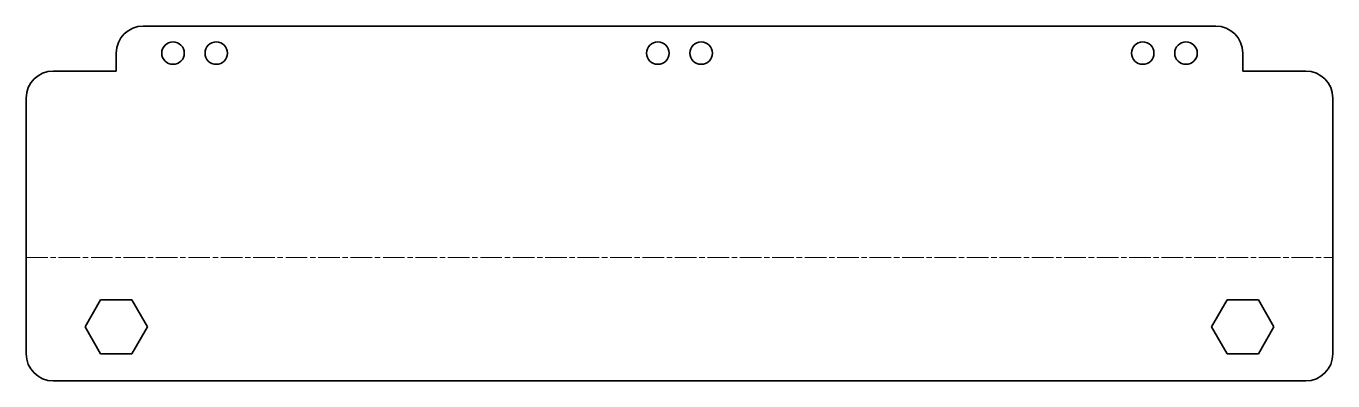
# Model space of a CAD drawing. Header units: inches. Extents: x 0 to 145, y 0 to 39.
import ezdxf

# ---------------------------------------------------------------- set-up
doc = ezdxf.new("R2010")
doc.units = ezdxf.units.IN
doc.header["$MEASUREMENT"] = 0
doc.linetypes.add('Chain', pattern=[13.68, 9.12, -1.14, 2.28, -1.14])
doc.layers.add('SIMUMAK Bend Centerline (ISO)', color=7, linetype='Chain', lineweight=9)
doc.layers.add('SIMUMAK Visible (ISO)', color=7, linetype='Continuous', lineweight=35)

# ---------------------------------------------------------------- blocks, each defined once
blk = doc.blocks.new('DSPY-AUT-06-SPLL-01_Sheet_DSPY-AUT-06-SPLL-01 (Desplegada)')
at = {"layer": 'SIMUMAK Bend Centerline (ISO)', "ltscale": 0.263158}
blk.add_line((-72.5, -6), (72.5, -6), dxfattribs=at)
at = {"layer": 'SIMUMAK Visible (ISO)'}
for p, q in [((-59.5, 19.7), (59.5, 19.7)), ((-62.5, 16.7), (-62.5, 14.7)), ((62.5, 14.7), (62.5, 16.7)), ((-62.5, 14.7), (-69.5, 14.7)), ((69.5, 14.7), (62.5, 14.7)), ((-72.5, 11.7), (-72.5, -16.7)), ((72.5, 11.7), (72.5, -16.7)), ((-65.96, -13.7), (-64.23, -10.7)), ((-64.23, -10.7), (-60.77, -10.7)), ((-60.77, -10.7), (-59.04, -13.7)), ((59.04, -13.7), (60.77, -10.7)), ((60.77, -10.7), (64.23, -10.7)), ((64.23, -10.7), (65.96, -13.7)), ((-64.23, -16.7), (-65.96, -13.7)), ((-59.04, -13.7), (-60.77, -16.7)), ((60.77, -16.7), (59.04, -13.7)), ((65.96, -13.7), (64.23, -16.7)), ((-60.77, -16.7), (-64.23, -16.7)), ((64.23, -16.7), (60.77, -16.7)), ((-69.5, -19.7), (69.5, -19.7))]:
    blk.add_line(p, q, dxfattribs=at)
for centre in [(-56.2, 16.7), (-51.4, 16.7), (-2.4, 16.7), (2.4, 16.7), (51.4, 16.7), (56.2, 16.7)]:
    blk.add_circle(centre, 1.25, dxfattribs=at)
at = {"layer": 'SIMUMAK Visible (ISO)', "extrusion": (0, 0, -1)}
for centre, start, end in [((59.5, 16.7), 0, 90), ((-59.5, 16.7), 90, 180), ((69.5, 11.7), 0, 90), ((-69.5, 11.7), 90, 180), ((69.5, -16.7), 270, 360), ((-69.5, -16.7), 180, 270)]:
    blk.add_arc(centre, 3, start, end, dxfattribs=at)

msp = doc.modelspace()

# ---------------------------------------------------------------- block references
msp.add_blockref('DSPY-AUT-06-SPLL-01_Sheet_DSPY-AUT-06-SPLL-01 (Desplegada)', (72.5, 19.7))

doc.saveas('drawing.dxf')
